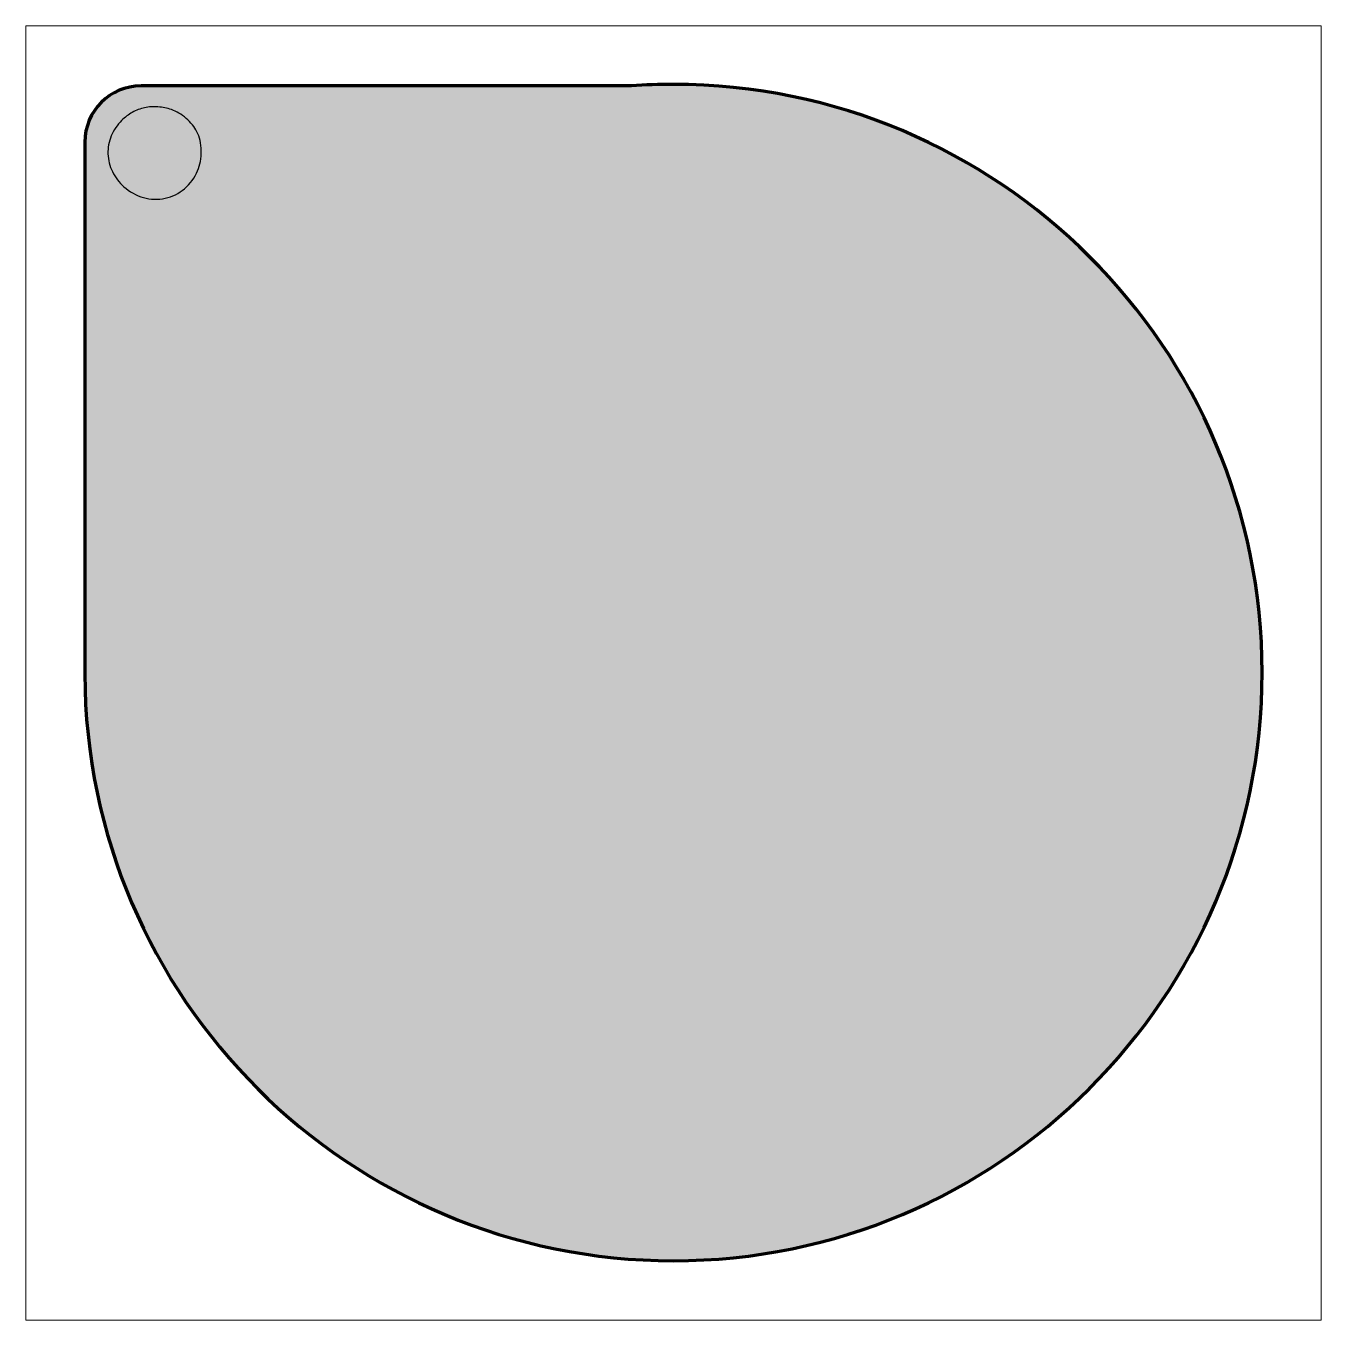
# Paper-space layout 'Layout1' of a CAD drawing. Header units: millimetres. Extents: x 0 to 684, y 0 to 684.
# The model-space entities are those that its viewports show. They can reach past a viewport. Long polylines and large blocks are cut down to what shows.
import ezdxf

# ---------------------------------------------------------------- set-up
doc = ezdxf.new("R2010")
doc.units = ezdxf.units.MM

msp = doc.modelspace()

# ---------------------------------------------------------------- hatches: boundary and pattern name
at = {"true_color": 0xebebeb, "transparency": 33554458}
h = msp.add_hatch(color=7, dxfattribs=at)
edge = h.paths.add_edge_path(flags=0)
edge.add_spline(control_points=[(31.13, 341.21), (31.13, 341.21), (31.13, 341.21), (31.13, 341.21), (31.13, 341.21), (31.13, 622.36), (31.13, 622.36), (31.13, 638.76), (44.42, 652.06), (60.82, 652.06), (60.82, 652.06), (319.83, 652.06), (319.83, 652.06), (327.22, 652.59), (334.67, 652.85), (342.18, 652.85), (513.86, 652.85), (653.23, 513.61), (653.23, 342.1), (653.23, 170.6), (513.86, 31.36), (342.18, 31.36), (170.81, 31.36), (31.62, 170.12), (31.13, 341.21)], knot_values=[0, 0, 0, 0, 1, 1, 1, 2, 2, 2, 3, 3, 3, 4, 4, 4, 5, 5, 5, 6, 6, 6, 7, 7, 7, 8, 8, 8, 8], degree=3, periodic=1)

# ---------------------------------------------------------------- linework, layer by layer
at = {"color": 1, "linetype": 'Continuous', "lineweight": 211, "true_color": 0xff0000}
msp.add_open_spline([(31.13, 341.21), (31.13, 341.21), (31.13, 341.21), (31.13, 341.21), (31.13, 341.21), (31.13, 622.36), (31.13, 622.36), (31.13, 638.76), (44.42, 652.06), (60.82, 652.06), (60.82, 652.06), (319.83, 652.06), (319.83, 652.06), (327.22, 652.59), (334.67, 652.85), (342.18, 652.85), (513.86, 652.85), (653.23, 513.61), (653.23, 342.1), (653.23, 170.6), (513.86, 31.36), (342.18, 31.36), (170.81, 31.36), (31.62, 170.12), (31.13, 341.21)], degree=3, knots=[0, 0, 0, 0, 1, 1, 1, 2, 2, 2, 3, 3, 3, 4, 4, 4, 5, 5, 5, 6, 6, 6, 7, 7, 7, 8, 8, 8, 8], dxfattribs=at)
at = {"color": 18, "linetype": 'Continuous', "lineweight": 25, "true_color": 0x000000}
msp.add_open_spline([(77, 639.51), (78.34, 639.06), (79.61, 638.45), (80.81, 637.7), (82.16, 636.86), (83.44, 635.91), (84.65, 634.86), (85.86, 633.8), (86.98, 632.65), (88.01, 631.42), (88.93, 630.31), (89.73, 629.1), (90.4, 627.82), (91.14, 626.39), (91.68, 624.86), (92, 623.28), (92.37, 621.47), (92.57, 619.62), (92.61, 617.78), (92.64, 615.9), (92.5, 614.02), (92.19, 612.16), (91.91, 610.47), (91.42, 608.82), (90.75, 607.25), (89.18, 603.6), (86.79, 600.35), (83.77, 597.75), (80.84, 595.23), (77.32, 593.48), (73.54, 592.66), (69.76, 591.83), (65.83, 591.96), (62.11, 593.03), (58.27, 594.13), (54.74, 596.09), (51.78, 598.76), (49.26, 601.02), (47.2, 603.74), (45.7, 606.77), (44.26, 609.69), (43.46, 612.88), (43.35, 616.14), (43.24, 619.38), (43.83, 622.6), (45.08, 625.6), (46.36, 628.68), (48.24, 631.48), (50.6, 633.84), (52.27, 635.51), (54.16, 636.93), (56.23, 638.07), (58.27, 639.2), (60.46, 640.02), (62.73, 640.5), (65.05, 641), (67.42, 641.16), (69.78, 640.99), (72.24, 640.8), (74.67, 640.31), (77, 639.51)], degree=3, knots=[0, 0, 0, 0, 1, 1, 1, 2, 2, 2, 3, 3, 3, 4, 4, 4, 5, 5, 5, 6, 6, 6, 7, 7, 7, 8, 8, 8, 9, 9, 9, 10, 10, 10, 11, 11, 11, 12, 12, 12, 13, 13, 13, 14, 14, 14, 15, 15, 15, 16, 16, 16, 17, 17, 17, 18, 18, 18, 19, 19, 19, 20, 20, 20, 20], dxfattribs=at)

psp = doc.layouts.get("Layout1")

# ---------------------------------------------------------------- viewports
at = {"layer": '0'}
psp.add_viewport(center=(342.19, 341.87), size=(684.39, 683.7487), view_center_point=(342.19, 341.87), view_height=683.7487, dxfattribs=at)

doc.saveas('drawing.dxf')
